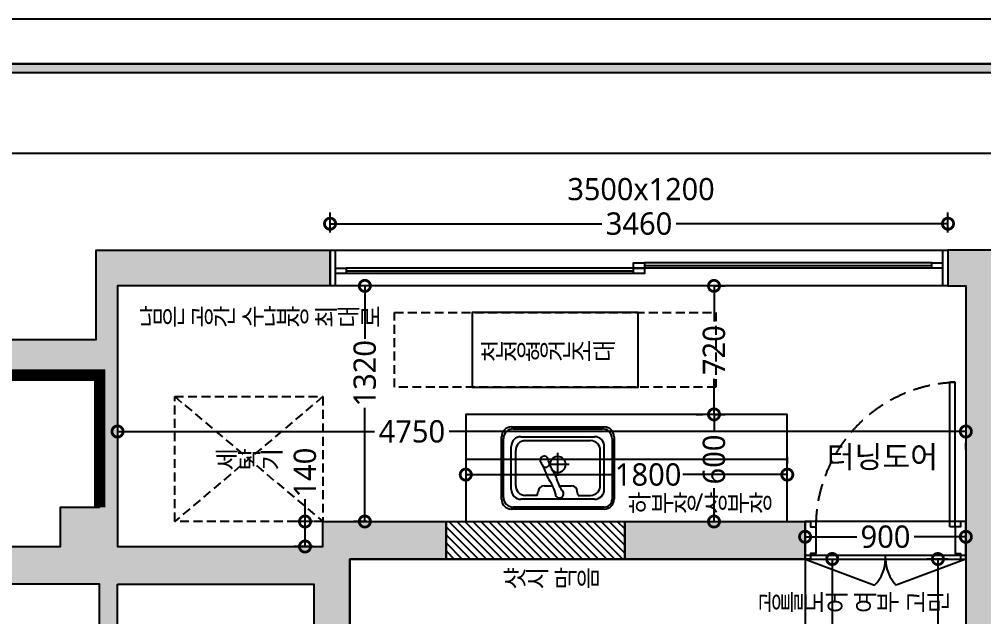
# Model space of a CAD drawing. Header units: millimetres. Extents: x -41292 to 298682, y -22072 to 33155.
# Drawn here: x 261458 to 266858, y 11656 to 15003 of the extents above; entities that cross this region are included whole.
import ezdxf
from ezdxf.enums import TextEntityAlignment as Align

# ---------------------------------------------------------------- set-up
doc = ezdxf.new("R2010")
doc.units = ezdxf.units.MM
for name, pattern in [('CONT', [2, 1, 1]), ('DASHED2', [0.375, 0.25, -0.125]), ('HID', [2.3, 1.5, -0.8]), ('HIDDEN', [9.525, 6.35, -3.175])]:
    doc.linetypes.add(name, pattern=pattern)
for name, color, linetype in [('0-ELC TEXT', 7, 'Continuous'), ('03-TEXT', 3, 'Continuous'), ('06-FUR', 6, 'Continuous'), ('CO-FURB-DN', 9, 'Continuous'), ('FORM(YOURNAME)-11', 1, 'Continuous'), ('P-门', 4, 'Continuous'), ('S-DIM', 7, 'Continuous'), ('벽1', 2, 'Continuous'), ('인테리어_가구_제작', 6, 'Continuous'), ('인테리어_기타', 8, 'Continuous'), ('인테리어_키친', 6, 'Continuous'), ('인테리어_해치_벽체', 8, 'Continuous'), ('창호', 4, 'Continuous'), ('틀', 8, 'Continuous')]:
    doc.layers.add(name, color=color, linetype=linetype)
doc.styles.add('YOURNAME', font='@Microsoft JhengHei UI Light.ttf')
doc.styles.add('넥슨고딕', font='@Microsoft JhengHei Light.ttf')
doc.styles.add('돋움', font='malgun.ttf')
doc.styles.add('코레일둥고', font='@Microsoft JhengHei Light.ttf')
doc.dimstyles.new('50', dxfattribs={"dimscale": 50, "dimtxt": 2.5, "dimasz": 2.5, "dimexe": 1.25, "dimexo": 2, "dimtad": 0, "dimdec": 0, "dimtxsty": '넥슨고딕', "dimblk": 'DOTSMALL', "dimcen": 2.5, "dimclrd": 1, "dimclre": 1, "dimclrt": 2, "dimadec": 0, "dimazin": 0, "dimtfac": 1, "dimtdec": 0, "dimtix": 1, "dimtmove": 0, "dimatfit": 3, "dimldrblk": 'DOTSMALL', "dimfxl": 1.25, "dimarcsym": 0})

# ---------------------------------------------------------------- blocks, each defined once
blk = doc.blocks.new('rhsiehxedsl')
at = {"layer": '인테리어_해치_벽체'}
h = blk.add_hatch(color=256, dxfattribs=at)
h.dxf.hatch_style = 1
h.paths.add_polyline_path([(54266, -16290.6), (54266, -16490.6), (54366, -16490.6), (54366, -21710.6), (54566, -21710.6), (54566, -19100.6), (54641, -19100.6), (54641, -17710.6), (54566, -17710.6), (54566, -16290.6)])
h.paths.add_polyline_path([(52456, -17810.6), (53466, -17810.6), (53466, -18020.6), (52456, -18020.6)])
h.paths.add_polyline_path([(57966, -28160.6), (57966, -28360.6), (59146, -28360.6), (59146, -18980.6), (58046, -18980.6), (58046, -17710.6), (57181, -17710.6), (57181, -17910.6), (57846, -17910.6), (57846, -18665.6), (57636, -18665.6), (57636, -18880.6), (57266, -18880.6), (57266, -21510.6), (55466, -21510.6), (55466, -21710.6), (56386, -21710.6), (56386, -23110.6), (55556, -23110.6), (55556, -23310.6), (57236, -23310.6), (57236, -21810.6), (57566, -21810.6), (57566, -21710.6), (57466, -21710.6), (57466, -19230.6), (58986, -19230.6), (58986, -21710.6), (58366, -21710.6), (58366, -21810.6), (58986, -21810.6), (58986, -23210.6), (58846, -23210.6), (58846, -26860.6), (57966, -26860.6), (57966, -27060.6), (58846, -27060.6), (58846, -28160.6)])
h.paths.add_polyline_path([(54456, -27060.6), (54966, -27060.6), (54966, -26860.6), (54656, -26860.6), (54656, -23110.6), (54456, -23110.6)])
h.paths.add_polyline_path([(54456, -28160.6), (54566, -28160.6), (54566, -28650.6), (54456, -28650.6)])
h.paths.add_polyline_path([(49456, -23190.6), (49656, -23190.6), (49656, -28650.6), (49456, -28650.6)])
h.paths.add_polyline_path([(48556, -23190.6), (48556, -23390.6), (45866, -23390.6), (45866, -28280.6), (46566, -28280.6), (46566, -28480.6), (45666, -28480.6), (45666, -23190.6)])
h.paths.add_polyline_path([(49616, -18160.6), (50716, -18160.6), (50716, -18920.6), (49616, -18920.6)], flags=16)
h.paths.add_polyline_path([(48866, -16790.6), (49496, -16790.6), (49496, -16290.6), (50806, -16290.6), (50806, -16490.6), (49616, -16490.6), (49616, -17950.6), (50766, -17950.6), (50766, -17810.6), (51456, -17810.6), (51456, -18020.6), (50916, -18020.6), (50916, -21660.6), (49966, -21660.6), (49966, -21460.6), (50716, -21460.6), (50716, -19120.6), (49166, -19120.6), (49166, -21660.6), (48966, -21660.6), (48966, -18980.6), (49516, -18980.6), (49516, -18160.6), (48966, -18160.6), (48966, -17950.6), (49296, -17950.6), (49296, -17730.6), (49516, -17730.6), (49516, -16990.6), (48866, -16990.6)])
h.paths.add_polyline_path([(45666, -16790.6), (45866, -16790.6), (45866, -21460.6), (48066, -21460.6), (48066, -21660.6), (45866, -21660.6), (45866, -22050.6), (45666, -22050.6)])
at = {"layer": '벽1'}
for points in [[(48866, -16790.6), (49496, -16790.6), (49496, -16290.6), (50806, -16290.6), (50806, -16490.6), (49616, -16490.6), (49616, -17950.6), (50766, -17950.6), (50766, -17810.6), (51456, -17810.6), (51456, -18020.6), (50916, -18020.6), (50916, -21660.6)], [(48966, -21660.6), (48966, -18980.6), (49516, -18980.6), (49516, -18160.6), (48966, -18160.6), (48966, -17950.6), (49296, -17950.6), (49296, -17730.6), (49516, -17730.6), (49516, -16990.6), (48866, -16990.6), (48866, -16790.6)], [(54266, -16290.6), (54266, -16490.6), (54366, -16490.6), (54366, -21710.6), (54566, -21710.6), (54566, -19100.6), (54641, -19100.6), (54641, -17710.6), (54566, -17710.6), (54566, -16290.6), (54266, -16290.6)]]:
    blk.add_lwpolyline(points, dxfattribs=at)
for points in [[(52456, -17810.6), (53466, -17810.6), (53466, -18020.6), (52456, -18020.6)], [(49616, -18160.6), (50716, -18160.6), (50716, -18920.6), (49616, -18920.6)]]:
    blk.add_lwpolyline(points, close=True, dxfattribs=at)
blk = doc.blocks.new('FORM-ELEVATION')
at = {"layer": 'FORM(YOURNAME)-11'}
h = blk.add_hatch(color=256, dxfattribs=at)
h.dxf.hatch_style = 1
h.paths.add_polyline_path([(-10309, 35708), (71691, 35708), (71691, 35508), (-10309, 35508)])
h.paths.add_polyline_path([(-10309, -21492), (71691, -21492), (71691, -21692), (-10309, -21692)])
at = {"layer": 'Defpoints', "color": 158}
blk.add_lwpolyline([(-10309, -21692), (71691, -21692), (71691, 35708), (-10309, 35708)], close=True, dxfattribs=at)
at = {"layer": 'Defpoints'}
blk.add_lwpolyline([(-8309, 33708), (61071, 33708), (61071, -19692), (-8309, -19692)], close=True, dxfattribs=at)
at = {"layer": 'FORM(YOURNAME)-11', "color": 250}
blk.add_lwpolyline([(-11309, -22692), (72691, -22692), (72691, 36708), (-11309, 36708)], close=True, dxfattribs=at)
at = {"layer": 'FORM(YOURNAME)-11'}
blk.add_lwpolyline([(-10309, 35708), (71691, 35708), (71691, 35508), (-10309, 35508)], close=True, dxfattribs=at)
at = {"layer": 'FORM(YOURNAME)-11', "color": 3, "style": 'YOURNAME'}
for tag, height, p in [('1', 451, (71041, -1219)), ('2', 451, (71041, -1863)), ('3', 451, (71041, -3150)), ('4', 451, (71041, -5081)), ('5', 515, (71041, -7398)), ('6', 515, (71041, -9650)), ('7', 515, (71041, -11903)), ('8', 515, (71041, -14155)), ('9', 515, (71041, -16408)), ('10', 515, (66791, -18596)), ('11', 515, (71041, -18660)), ('12', 515, (66791, -20848)), ('13', 515, (71041, -20848))]:
    blk.add_attdef(tag, text='', height=height, dxfattribs=at).set_placement(p, align=Align.MIDDLE_RIGHT)
blk = doc.blocks.new('asesdxd')
at = {"layer": 'P-门', "linetype": 'HIDDEN', "ltscale": 15}
blk.add_arc((84336, 12159.4), 810, 92.1226, 180, dxfattribs=at)
at = {"layer": '창호'}
for p, q in [((82506, 13609.4), (80896, 13609.4)), ((84176, 13639.4), (82566, 13639.4)), ((84176, 13609.4), (82566, 13609.4)), ((82506, 13579.4), (80896, 13579.4)), ((84306, 12969.4), (84276, 12969.4)), ((84276, 12159.4), (84276, 12968.8)), ((84306, 12159.4), (84306, 12969.4)), ((84366, 12189.4), (83466, 12189.4)), ((83466, 12189.4), (83466, 11979.4)), ((84306, 12159.4), (84276, 12159.4)), ((84366, 11979.4), (84366, 12189.4)), ((84366, 12189.4), (84366, 11979.4)), ((83466, 11979.4), (84366, 11979.4))]:
    blk.add_line(p, q, dxfattribs=at)
for points in [[(83466, 12189.4), (83496, 12189.4), (83496, 12159.4), (83526, 12159.4), (83526, 12009.4), (83496, 12009.4), (83496, 11979.4), (83466, 11979.4), (83466, 12189.4)], [(84366, 12189.4), (84336, 12189.4), (84336, 12159.4), (84306, 12159.4), (84306, 12009.4), (84336, 12009.4), (84336, 11979.4), (84366, 11979.4), (84366, 12189.4)]]:
    blk.add_lwpolyline(points, dxfattribs=at)
at = {"layer": '틀'}
for p, q in [((80806, 13709.4), (84266, 13709.4)), ((80806, 13509.4), (80806, 13709.4)), ((80836, 13509.4), (80836, 13709.4)), ((84236, 13709.4), (84236, 13509.4)), ((84266, 13709.4), (84266, 13509.4)), ((82566, 13624.4), (84176, 13624.4)), ((80896, 13594.4), (82506, 13594.4)), ((84266, 13509.4), (80806, 13509.4))]:
    blk.add_line(p, q, dxfattribs=at)
for points in [[(80836, 13579.4), (80836, 13609.4), (80896, 13609.4), (80896, 13579.4)], [(82506, 13609.4), (82506, 13639.4), (82566, 13639.4), (82566, 13609.4)], [(82506, 13579.4), (82506, 13609.4), (82566, 13609.4), (82566, 13579.4)], [(84176, 13609.4), (84176, 13639.4), (84236, 13639.4), (84236, 13609.4)]]:
    blk.add_lwpolyline(points, close=True, dxfattribs=at)
blk = doc.blocks.new('630460asdex')
at = {"layer": 'CO-FURB-DN', "color": 8}
for p, q in [((51703.4, 16178.2), (52224.3, 16178.2)), ((51648.8, 15772.7), (51648.8, 16123.6)), ((51757.9, 16123.6), (52169.8, 16123.6)), ((52278.8, 16123.6), (52278.8, 15772.7)), ((51703.4, 15827.3), (51703.4, 16069.1)), ((52224.3, 15827.3), (52224.3, 16069.1)), ((52169.8, 15772.7), (51757.9, 15772.7)), ((52224.3, 15718.2), (51703.4, 15718.2))]:
    blk.add_line(p, q, dxfattribs=at)
at = {"layer": 'CO-FURB-DN', "color": 251}
for p, q in [((51714.3, 16167.3), (52213.4, 16167.3)), ((51659.8, 15783.6), (51659.8, 16112.7)), ((51779.8, 16101.8), (52147, 16101.8)), ((52267.9, 16112.7), (52267.9, 15772.7)), ((51728.3, 15848.5), (51728.3, 16046.7)), ((52201.6, 15848.5), (52201.6, 16046.7)), ((51963.8, 15903.6), (51963.8, 16032.4)), ((52028.2, 15968), (51917.6, 15968)), ((51887.6, 15849.1), (51934.4, 15849.1)), ((51971.7, 15849.1), (52041.3, 15849.1)), ((51849.4, 15794.5), (51779.8, 15794.5)), ((51849.4, 15794.5), (51854.9, 15816.4)), ((52078.5, 15794.5), (52073, 15816.4)), ((52078.5, 15794.5), (52147.9, 15794.5)), ((52224.3, 15729.1), (51714.3, 15729.1))]:
    blk.add_line(p, q, dxfattribs=at)
at = {"layer": 'CO-FURB-DN', "color": 8}
for centre, radius, start, end in [((51703.4, 16123.6), 54.5, 90, 180), ((52224.3, 16123.6), 54.5, 0, 90), ((51757.9, 16069.1), 54.5, 90, 180), ((52169.8, 16069.1), 54.5, 0, 90), ((51887.9, 15991.4), 23, 354.4612, 198.1232), ((51608.9, 15810.7), 310.2, 16.5509, 34.0056), ((52116.3, 16043.4), 212.6, 194.798, 216.3213), ((51895.3, 15975.1), 23, 238.1457, 343.3853), ((51961.3, 15915.4), 57.4, 196.5509, 216.4137), ((51744, 15755.2), 212.6, 10.5553, 36.4137), ((51898.8, 15883.5), 57.4, 13.1394, 36.3213), ((52161.7, 15944.9), 212.6, 193.1394, 218.5882), ((51757.9, 15827.3), 54.5, 180, 270), ((52169.8, 15827.3), 54.5, 270, 0), ((51703.4, 15772.7), 54.5, 180, 270), ((51973.9, 15803.7), 23, 179.2451, 49.3055), ((52224.3, 15772.7), 54.5, 270, 0)]:
    blk.add_arc(centre, radius, start, end, dxfattribs=at)
at = {"layer": 'CO-FURB-DN', "color": 251}
for centre, radius, start, end in [((51714.3, 16112.7), 54.5, 90, 180), ((52213.4, 16112.7), 54.5, 0, 90), ((51782.8, 16046.7), 54.5, 90, 180), ((52146, 16046.3), 55.6, 0.4305, 88.9606), ((51963.8, 15968), 44.4, 225.2578, 187.4119), ((51782.8, 15849.1), 54.5, 180, 270), ((51887.6, 15816.4), 32.7, 90, 180), ((52040.3, 15816.4), 32.7, 0, 90), ((52147, 15849.1), 54.5, 270, 0), ((51714.3, 15783.6), 54.5, 180, 270), ((52224.3, 15772.7), 43.6, 270, 0)]:
    blk.add_arc(centre, radius, start, end, dxfattribs=at)
blk = doc.blocks.new('ediehsx')
at = {"layer": '인테리어_해치_벽체'}
h = blk.add_hatch(dxfattribs=at)
h.set_pattern_fill('ANSI31', color=256, scale=10, angle=450)
h.paths.add_polyline_path([(51456, -7810.6), (52456, -7810.6), (52456, -8020.6), (51456, -8020.6)])
h.paths.add_polyline_path([(54456, -18160.6), (54566.7, -18160.6), (54566.7, -17960.6), (54456, -17960.6)])
h.paths.add_polyline_path([(58986, -10080.6), (58986, -10910.6), (58856, -10910.6), (58856, -10080.6)])
h.paths.add_polyline_path([(58986, -9480.6), (58786, -9480.6), (58786, -10080.6), (58986, -10080.6)])
h.paths.add_polyline_path([(50716, -9920.6), (50716, -10660.6), (50586, -10660.6), (50586, -9920.6)])
h.paths.add_polyline_path([(50716, -9370.6), (50516, -9370.6), (50516, -9920.6), (50716, -9920.6)])
h.paths.add_polyline_path([(51616, -11560.6), (50916, -11560.6), (50916, -11660.6), (51616, -11660.6)])
h.paths.add_polyline_path([(47966, -11660.6), (48066, -11660.6), (48066, -12190.6), (47966, -12190.6)])
at = {"layer": '03-TEXT'}
blk.add_lwpolyline([(51456, -7810.6), (52456, -7810.6), (52456, -8020.6), (51456, -8020.6)], close=True, dxfattribs=at)
blk = doc.blocks.new('_DotSmall')
at = {"color": 0, "linetype": 'ByBlock', "const_width": 0.5}
blk.add_lwpolyline([(-0.0625, 0, 1), (0.0625, 0, 1)], format="xyb", close=True, dxfattribs=at)
blk = doc.blocks.new('*D403')
at = {"layer": 'Defpoints', "color": 0, "transparency": 16777216}
for p in [(265858.4, 11979.4), (265858.4, 9739.4), (266010.2, 9739.4)]:
    blk.add_point(p, dxfattribs=at)
at = {"layer": 'S-DIM', "color": 1, "lineweight": -2, "transparency": 16777216}
for p, q in [((265958.4, 11979.4), (266072.7, 11979.4)), ((266010.2, 11979.4), (266010.2, 11068.1)), ((266010.2, 9739.4), (266010.2, 10650.7)), ((265958.4, 9739.4), (266072.7, 9739.4))]:
    blk.add_line(p, q, dxfattribs=at)
at = {"layer": 'S-DIM', "color": 1, "lineweight": -2, "transparency": 16777216, "xscale": 125, "yscale": 125, "zscale": 125}
for p, rotation in [((266010.2, 11979.4), 90), ((266010.2, 9739.4), 270)]:
    blk.add_blockref('_DotSmall', p, dxfattribs=dict(at, rotation=rotation))
at = {"layer": 'S-DIM', "color": 2, "transparency": 16777216, "insert": (266010.2, 10859.4), "char_height": 125, "attachment_point": 5, "rotation": 90, "style": '넥슨고딕'}
blk.add_mtext('2240', dxfattribs=at)
blk = doc.blocks.new('*D416')
at = {"layer": 'Defpoints', "color": 0, "transparency": 16777216}
for p in [(266758.4, 12103.9), (265858.4, 11999.4), (266758.4, 11999.4)]:
    blk.add_point(p, dxfattribs=at)
at = {"layer": 'S-DIM', "color": 1, "lineweight": -2, "transparency": 16777216}
for p, q in [((265858.4, 12099.4), (265858.4, 12166.4)), ((266758.4, 12099.4), (266758.4, 12166.4)), ((265858.4, 12103.9), (266147.4, 12103.9)), ((266758.4, 12103.9), (266469.4, 12103.9))]:
    blk.add_line(p, q, dxfattribs=at)
at = {"layer": 'S-DIM', "color": 1, "lineweight": -2, "transparency": 16777216, "xscale": 125, "yscale": 125, "zscale": 125, "rotation": 180}
blk.add_blockref('_DotSmall', (265858.4, 12103.9), dxfattribs=at)
at = {"layer": 'S-DIM', "color": 1, "lineweight": -2, "transparency": 16777216, "xscale": 125, "yscale": 125, "zscale": 125}
blk.add_blockref('_DotSmall', (266758.4, 12103.9), dxfattribs=at)
at = {"layer": 'S-DIM', "color": 2, "transparency": 16777216, "insert": (266308.4, 12103.9), "char_height": 125, "attachment_point": 5, "style": '넥슨고딕'}
blk.add_mtext('900', dxfattribs=at)
blk = doc.blocks.new('*D418')
at = {"layer": 'Defpoints', "color": 0, "transparency": 16777216}
for p in [(263504.1, 13509.4), (263393, 12189.4), (263504.1, 12189.4)]:
    blk.add_point(p, dxfattribs=at)
at = {"layer": 'S-DIM', "color": 1, "lineweight": -2, "transparency": 16777216}
for p, q in [((263404.1, 13509.4), (263330.5, 13509.4)), ((263393, 13509.4), (263393, 13213.7)), ((263393, 12189.4), (263393, 12826.1)), ((263404.1, 12189.4), (263330.5, 12189.4))]:
    blk.add_line(p, q, dxfattribs=at)
at = {"layer": 'S-DIM', "color": 1, "lineweight": -2, "transparency": 16777216, "xscale": 125, "yscale": 125, "zscale": 125}
for p, rotation in [((263393, 13509.4), 90), ((263393, 12189.4), 270)]:
    blk.add_blockref('_DotSmall', p, dxfattribs=dict(at, rotation=rotation))
at = {"layer": 'S-DIM', "color": 2, "transparency": 16777216, "insert": (263393, 13019.9), "char_height": 125, "attachment_point": 5, "rotation": 90, "style": '넥슨고딕'}
blk.add_mtext('1320', dxfattribs=at)
blk = doc.blocks.new('*D381')
at = {"layer": 'Defpoints', "color": 0, "transparency": 16777216}
for p in [(263204.3, 12189.4), (263058.2, 12049.4), (263204.3, 12049.4)]:
    blk.add_point(p, dxfattribs=at)
at = {"layer": 'S-DIM', "color": 1, "lineweight": -2, "transparency": 16777216}
for p, q in [((263058.2, 12189.4), (263058.2, 12314.4)), ((263104.3, 12189.4), (262995.7, 12189.4)), ((263058.2, 12049.4), (263058.2, 12189.4)), ((263104.3, 12049.4), (262995.7, 12049.4))]:
    blk.add_line(p, q, dxfattribs=at)
at = {"layer": 'S-DIM', "color": 1, "lineweight": -2, "transparency": 16777216, "xscale": 125, "yscale": 125, "zscale": 125}
for p, rotation in [((263058.2, 12189.4), 90), ((263058.2, 12049.4), 270)]:
    blk.add_blockref('_DotSmall', p, dxfattribs=dict(at, rotation=rotation))
at = {"layer": 'S-DIM', "color": 2, "transparency": 16777216, "insert": (263058.2, 12463.5), "char_height": 125, "attachment_point": 5, "rotation": 90, "style": '넥슨고딕'}
blk.add_mtext('140', dxfattribs=at)
blk = doc.blocks.new('*D382')
at = {"layer": 'Defpoints', "color": 0, "transparency": 16777216}
for p in [(265252.9, 13509.4), (265348.3, 13509.4), (265252.9, 12789.4)]:
    blk.add_point(p, dxfattribs=at)
at = {"layer": 'S-DIM', "color": 1, "lineweight": -2, "transparency": 16777216}
for p, q in [((265348.3, 13509.4), (265348.3, 13310.2)), ((265352.9, 13509.4), (265410.8, 13509.4)), ((265348.3, 12789.4), (265348.3, 12988.5)), ((265352.9, 12789.4), (265410.8, 12789.4))]:
    blk.add_line(p, q, dxfattribs=at)
at = {"layer": 'S-DIM', "color": 1, "lineweight": -2, "transparency": 16777216, "xscale": 125, "yscale": 125, "zscale": 125}
for p, rotation in [((265348.3, 13509.4), 90), ((265348.3, 12789.4), 270)]:
    blk.add_blockref('_DotSmall', p, dxfattribs=dict(at, rotation=rotation))
at = {"layer": 'S-DIM', "color": 2, "transparency": 16777216, "insert": (265348.3, 13149.4), "char_height": 125, "attachment_point": 5, "rotation": 90, "style": '넥슨고딕'}
blk.add_mtext('720', dxfattribs=at)
blk = doc.blocks.new('*D419')
at = {"layer": 'Defpoints', "color": 0, "transparency": 16777216}
for p in [(262008.4, 12693.7), (262008.4, 12693.7), (266758.4, 12693.7)]:
    blk.add_point(p, dxfattribs=at)
at = {"layer": 'S-DIM', "color": 1, "lineweight": -2, "transparency": 16777216}
for p, q in [((262008.4, 12793.7), (262008.4, 12756.2)), ((262008.4, 12693.7), (263447.4, 12693.7)), ((266758.4, 12693.7), (263866, 12693.7)), ((266758.4, 12593.7), (266758.4, 12631.2))]:
    blk.add_line(p, q, dxfattribs=at)
at = {"layer": 'S-DIM', "color": 1, "lineweight": -2, "transparency": 16777216, "xscale": 125, "yscale": 125, "zscale": 125, "rotation": 180}
blk.add_blockref('_DotSmall', (262008.4, 12693.7), dxfattribs=at)
at = {"layer": 'S-DIM', "color": 1, "lineweight": -2, "transparency": 16777216, "xscale": 125, "yscale": 125, "zscale": 125}
blk.add_blockref('_DotSmall', (266758.4, 12693.7), dxfattribs=at)
at = {"layer": 'S-DIM', "color": 2, "transparency": 16777216, "insert": (263656.7, 12693.7), "char_height": 125, "attachment_point": 5, "style": '넥슨고딕'}
blk.add_mtext('4750', dxfattribs=at)
blk = doc.blocks.new('*D407')
at = {"layer": 'Defpoints', "color": 0, "transparency": 16777216}
for p in [(265348.3, 12789.4), (265348.3, 12189.4), (265348.3, 12189.4)]:
    blk.add_point(p, dxfattribs=at)
at = {"layer": 'S-DIM', "color": 1, "lineweight": -2, "transparency": 16777216}
for p, q in [((265248.3, 12789.4), (265285.8, 12789.4)), ((265348.3, 12789.4), (265348.3, 12697)), ((265348.3, 12189.4), (265348.3, 12376.8)), ((265248.3, 12189.4), (265285.8, 12189.4))]:
    blk.add_line(p, q, dxfattribs=at)
at = {"layer": 'S-DIM', "color": 1, "lineweight": -2, "transparency": 16777216, "xscale": 125, "yscale": 125, "zscale": 125}
for p, rotation in [((265348.3, 12789.4), 90), ((265348.3, 12189.4), 270)]:
    blk.add_blockref('_DotSmall', p, dxfattribs=dict(at, rotation=rotation))
at = {"layer": 'S-DIM', "color": 2, "transparency": 16777216, "insert": (265348.3, 12536.9), "char_height": 125, "attachment_point": 5, "rotation": 90, "style": '넥슨고딕'}
blk.add_mtext('600', dxfattribs=at)
blk = doc.blocks.new('*D380')
at = {"layer": 'Defpoints', "color": 0, "transparency": 16777216}
for p in [(263958.4, 12452.1), (265758.4, 12452.1), (265758.4, 12452.1)]:
    blk.add_point(p, dxfattribs=at)
at = {"layer": 'S-DIM', "color": 1, "lineweight": -2, "transparency": 16777216}
for p, q in [((263958.4, 12552.1), (263958.4, 12514.6)), ((265758.4, 12552.1), (265758.4, 12514.6)), ((263958.4, 12452.1), (264785.4, 12452.1)), ((265758.4, 12452.1), (265172.9, 12452.1))]:
    blk.add_line(p, q, dxfattribs=at)
at = {"layer": 'S-DIM', "color": 1, "lineweight": -2, "transparency": 16777216, "xscale": 125, "yscale": 125, "zscale": 125, "rotation": 180}
blk.add_blockref('_DotSmall', (263958.4, 12452.1), dxfattribs=at)
at = {"layer": 'S-DIM', "color": 1, "lineweight": -2, "transparency": 16777216, "xscale": 125, "yscale": 125, "zscale": 125}
blk.add_blockref('_DotSmall', (265758.4, 12452.1), dxfattribs=at)
at = {"layer": 'S-DIM', "color": 2, "transparency": 16777216, "insert": (264979.2, 12452.1), "char_height": 125, "attachment_point": 5, "style": '넥슨고딕'}
blk.add_mtext('1800', dxfattribs=at)
blk = doc.blocks.new('*D465')
at = {"layer": 'Defpoints', "color": 0, "transparency": 16777216}
for p in [(266658.4, 13857.8), (263198.4, 13709.4), (266658.4, 13709.4)]:
    blk.add_point(p, dxfattribs=at)
at = {"layer": 'S-DIM', "color": 1, "lineweight": -2, "transparency": 16777216}
for p, q in [((263198.4, 13809.4), (263198.4, 13920.3)), ((266658.4, 13809.4), (266658.4, 13920.3)), ((263198.4, 13857.8), (264720.5, 13857.8)), ((266658.4, 13857.8), (265136.3, 13857.8))]:
    blk.add_line(p, q, dxfattribs=at)
at = {"layer": 'S-DIM', "color": 1, "lineweight": -2, "transparency": 16777216, "xscale": 125, "yscale": 125, "zscale": 125, "rotation": 180}
blk.add_blockref('_DotSmall', (263198.4, 13857.8), dxfattribs=at)
at = {"layer": 'S-DIM', "color": 1, "lineweight": -2, "transparency": 16777216, "xscale": 125, "yscale": 125, "zscale": 125}
blk.add_blockref('_DotSmall', (266658.4, 13857.8), dxfattribs=at)
at = {"layer": 'S-DIM', "color": 2, "transparency": 16777216, "insert": (264928.4, 13857.8), "char_height": 125, "attachment_point": 5, "style": '넥슨고딕'}
blk.add_mtext('3460', dxfattribs=at)
blk = doc.blocks.new('*D467')
at = {"layer": 'Defpoints', "color": 0, "transparency": 16777216}
for p in [(266601.8, 11979.4), (266758.4, 11979.4), (266758.4, 8289.4)]:
    blk.add_point(p, dxfattribs=at)
at = {"layer": 'S-DIM', "color": 1, "lineweight": -2, "transparency": 16777216}
for p, q in [((266658.4, 11979.4), (266539.3, 11979.4)), ((266601.8, 11979.4), (266601.8, 10340.8)), ((266601.8, 8289.4), (266601.8, 9928)), ((266658.4, 8289.4), (266539.3, 8289.4))]:
    blk.add_line(p, q, dxfattribs=at)
at = {"layer": 'S-DIM', "color": 1, "lineweight": -2, "transparency": 16777216, "xscale": 125, "yscale": 125, "zscale": 125}
for p, rotation in [((266601.8, 11979.4), 90), ((266601.8, 8289.4), 270)]:
    blk.add_blockref('_DotSmall', p, dxfattribs=dict(at, rotation=rotation))
at = {"layer": 'S-DIM', "color": 2, "transparency": 16777216, "insert": (266601.8, 10134.4), "char_height": 125, "attachment_point": 5, "rotation": 90, "style": '넥슨고딕'}
blk.add_mtext('3690', dxfattribs=at)

msp = doc.modelspace()

# ---------------------------------------------------------------- linework, layer by layer
at = {"color": 244, "linetype": 'HID', "ltscale": 30, "true_color": 0x991b1e, "const_width": 65}
msp.add_lwpolyline([(261358.38, 13009.4), (261908.38, 13009.4), (261908.38, 12269.4)], dxfattribs=at)
at = {"layer": '06-FUR'}
for points in [[(264924.23, 13361.24), (263994.23, 13361.24), (263994.23, 12941.24), (264924.23, 12941.24), (264924.23, 13361.24)], [(263958.38, 12539.4), (265758.38, 12539.4)], [(265858.38, 11979.4), (266758.38, 11979.4), (266758.38, 11999.4), (265858.38, 11999.4), (265858.38, 11979.4)], [(266308.38, 11979.4), (266308.38, 11999.4)], [(265058.53, 11275.51), (264008.38, 11279.4), (264008.38, 10329.4), (263308.38, 10329.4), (263308.38, 11979.4), (265858.38, 11979.4), (265858.38, 9739.4), (265058.53, 9735.51), (265058.53, 11275.51)]]:
    msp.add_lwpolyline(points, dxfattribs=at)
msp.add_lwpolyline([(263958.38, 12189.4), (265758.38, 12189.4), (265758.38, 12789.4), (263958.38, 12789.4)], close=True, dxfattribs=at)
at = {"layer": '인테리어_가구_제작', "color": 8, "linetype": 'CONT', "ltscale": 200}
for p, q in [((265858.38, 11979.4), (266247.79, 11833.27)), ((266758.38, 11979.4), (266368.97, 11833.27))]:
    msp.add_line(p, q, dxfattribs=at)
for centre, start, end in [((266097.7, 11981.13), 315.42912, 359.52868), ((266519.06, 11981.13), 180.47132, 224.57088)]:
    msp.add_arc(centre, 210.69, start, end, dxfattribs=at)
at = {"layer": '인테리어_키친', "color": 8, "linetype": 'DASHED2', "ltscale": 200}
for points in [[(263559.23, 13361.24), (265359.23, 13361.24), (265359.23, 12941.24), (263559.23, 12941.24)], [(262328.38, 12889.4), (263158.38, 12889.4), (263158.38, 12189.4), (262328.38, 12189.4)]]:
    msp.add_lwpolyline(points, close=True, dxfattribs=at)
for points in [[(262328.38, 12889.4), (263158.38, 12189.4)], [(263158.38, 12889.4), (262328.38, 12189.4)]]:
    msp.add_lwpolyline(points, dxfattribs=at)

# ---------------------------------------------------------------- block references
for name, p in [('asesdxd', (182392.4, 0)), ('rhsiehxedsl', (212392.4, 30000)), ('630460asdex', (212509.54, -3458.77)), ('ediehsx', (212392.4, 20000))]:
    msp.add_blockref(name, p)
at = {"layer": '인테리어_가구_제작', "color": 8, "linetype": 'CONT', "ltscale": 200, "xscale": 0.25, "yscale": 0.25, "zscale": 0.25}
msp.add_blockref('FORM-ELEVATION', (258008.82, 5826.1), dxfattribs=at)

# ---------------------------------------------------------------- texts
at = {"layer": '0-ELC TEXT', "style": '코레일둥고'}
for s, p in [('남은 공간 수납장 최대로', (262126.64, 13391.52)), ('천정형건조대', (264036.6, 13198.94))]:
    msp.add_text(s, height=100, dxfattribs=at).set_placement(p, align=Align.TOP_LEFT)
for s, p in [('세탁기', (262551.01, 12491.98)), ('하부장/상부장', (264863.83, 12247.76)), ('샷시 막음', (264163.53, 11825.85)), ('공틀도어 여부 고민', (265589.64, 11692.54))]:
    msp.add_text(s, height=100, dxfattribs=at).set_placement(p)
at = {"layer": '인테리어_기타', "color": 152, "true_color": 0x2776bb, "attachment_point": 1, "style": '돋움'}
for s, width, heights, insert, char_height in [('3500x1200', 907.5443, [260.41], (264527.38, 14113.75), 123.996), ('\\pxi-3,l4,t4;터닝도어', 2076.8239, [178.99], (265855.93, 12613.8), 123.9957)]:
    msp.add_mtext_dynamic_manual_height_columns(s, width=width, gutter_width=184.39, heights=heights, dxfattribs=dict(at, insert=insert, char_height=char_height))

# ---------------------------------------------------------------- dimensions: what is measured, and where the dimension line sits
at = {"layer": 'S-DIM'}
for base, p1, p2, picture, middle in [((266658.38, 13857.76), (263198.38, 13709.4), (266658.38, 13709.4), '*D465', (264928.38, 13857.76)), ((266758.38, 12103.94), (265858.38, 11999.4), (266758.38, 11999.4), '*D416', (266308.38, 12103.94))]:
    dim = msp.add_linear_dim(base=base, p1=p1, p2=p2, dimstyle='50', dxfattribs=at)
    dim.commit()
    dim.dimension.update_dxf_attribs({"geometry": picture, "text_midpoint": middle})
for base, p1, p2, picture, middle in [((263392.96, 12189.4), (263504.08, 13509.4), (263504.08, 12189.4), '*D418', (263392.96, 13019.91)), ((265348.28, 12189.4), (265348.28, 12789.4), (265348.28, 12189.4), '*D407', (265348.28, 12536.89)), ((263058.19, 12049.4), (263204.26, 12189.4), (263204.26, 12049.4), '*D381', (263058.19, 12463.55))]:
    dim = msp.add_linear_dim(base=base, p1=p1, p2=p2, angle=90, dimstyle='50', dxfattribs=at)
    dim.commit()
    dim.dimension.update_dxf_attribs({"geometry": picture, "text_midpoint": middle, "dimtype": 160})
for base, p1, p2, picture, middle in [((265348.28, 13509.4), (265252.86, 12789.4), (265252.86, 13509.4), '*D382', (265348.28, 13149.4)), ((266010.22, 9739.4), (265858.38, 11979.4), (265858.38, 9739.4), '*D403', (266010.22, 10859.4)), ((266601.79, 11979.4), (266758.38, 8289.4), (266758.38, 11979.4), '*D467', (266601.79, 10134.4))]:
    dim = msp.add_linear_dim(base=base, p1=p1, p2=p2, angle=90, dimstyle='50', dxfattribs=at)
    dim.commit()
    dim.dimension.update_dxf_attribs({"geometry": picture, "text_midpoint": middle})
for base, p1, p2, picture, middle in [((262008.38, 12693.66), (266758.38, 12693.66), (262008.38, 12693.66), '*D419', (263656.7, 12693.66)), ((265758.38, 12452.09), (263958.38, 12452.09), (265758.38, 12452.09), '*D380', (264979.17, 12452.09))]:
    dim = msp.add_linear_dim(base=base, p1=p1, p2=p2, dimstyle='50', dxfattribs=at)
    dim.commit()
    dim.dimension.update_dxf_attribs({"geometry": picture, "text_midpoint": middle, "dimtype": 160})

doc.saveas('drawing.dxf')
